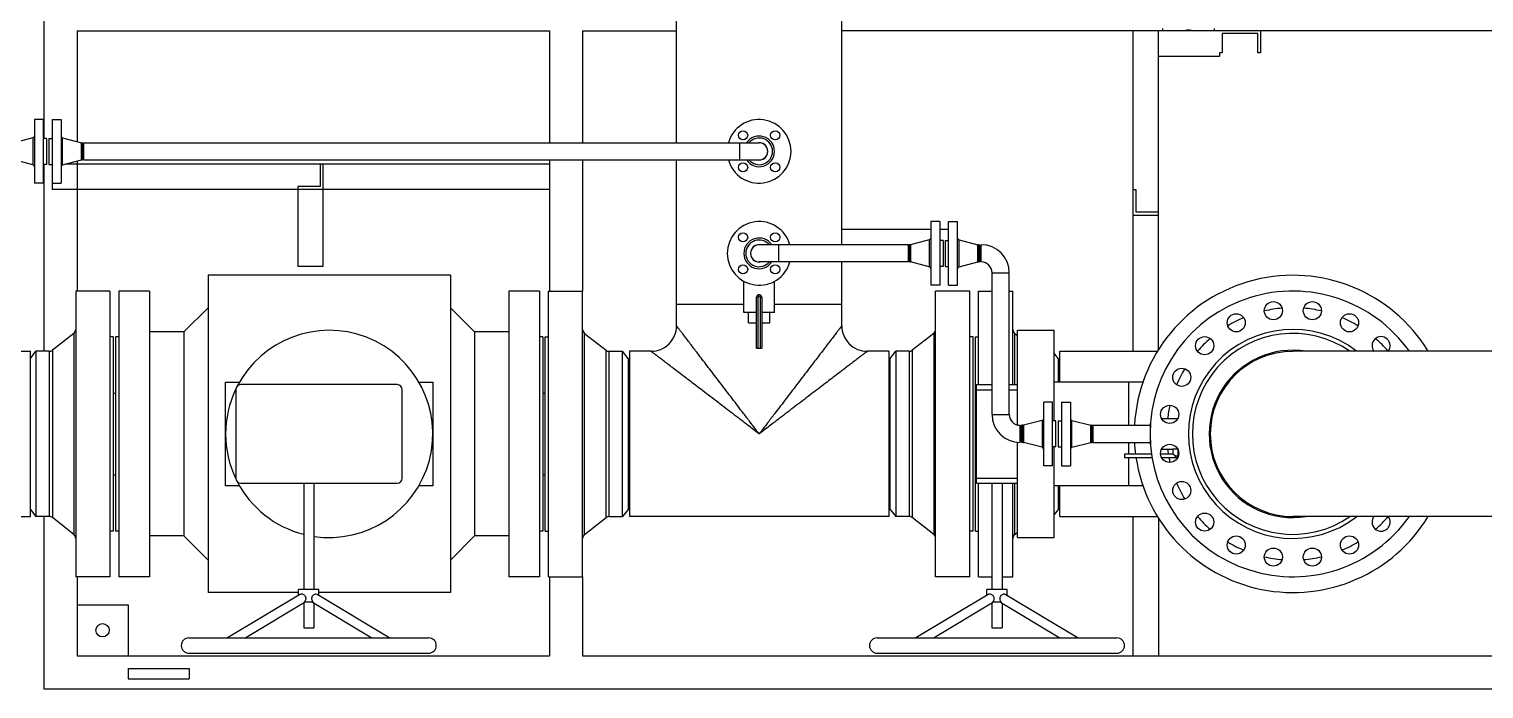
# Model space of a CAD drawing. Header units: millimetres. Extents: x 18255 to 228708, y -2217 to 146640.
# Drawn here: x 78771 to 81623, y 90208 to 91502 of the extents above; entities that cross this region are included whole.
import ezdxf

# ---------------------------------------------------------------- set-up
doc = ezdxf.new("R2010")
doc.units = ezdxf.units.MM
doc.layers.add('设备', color=8, linetype='Continuous')

msp = doc.modelspace()

# ---------------------------------------------------------------- linework, layer by layer
at = {"layer": '设备'}
for p, q in [((78799.9, 91622), (78799.9, 91287.8)), ((80040.2, 91279.2), (80040.2, 91555.3)), ((80364.1, 91079.2), (80364.1, 91555.3)), ((78864.9, 91498.3), (78864.9, 91281.4)), ((78864.9, 91498.3), (79791.1, 91498.3)), ((79791.1, 91498.3), (79791.1, 91279.2)), ((79856.1, 91498.3), (79856.1, 91279.2)), ((79856.1, 91498.3), (80040.2, 91498.3)), ((81784.9, 91498.3), (80364.1, 91498.3)), ((80934.9, 91498.3), (80934.9, 90870.3)), ((80984.9, 90873), (80984.9, 91498.3)), ((80992.9, 91503.3), (80992.9, 91498.3)), ((81026.9, 91498.3), (81043.9, 91500.7)), ((81041.1, 91500.3), (81046.7, 91500.3)), ((81043.9, 91500.7), (81060.9, 91498.3)), ((81044.9, 91498.3), (81044.9, 91500.3)), ((81094.9, 91498.3), (81094.9, 91503.3)), ((81184.9, 91498.3), (81184.9, 91455.3)), ((81109.9, 91493.3), (81109.9, 91455.3)), ((81179.9, 91493.3), (81109.9, 91493.3)), ((81179.9, 91455.3), (81179.9, 91493.3)), ((81104.9, 91448.3), (80984.9, 91448.3)), ((81104.9, 91455.3), (81104.9, 91448.3)), ((81109.9, 91455.3), (81104.9, 91455.3)), ((81184.9, 91455.3), (81179.9, 91455.3)), ((78781.2, 91324.8), (78781.2, 91199.8)), ((78798.7, 91324.8), (78781.2, 91324.8)), ((78798.7, 91324.8), (78798.7, 91199.8)), ((78816, 91324.8), (78816, 91199.8)), ((78816, 91324.8), (78833.5, 91324.8)), ((78833.5, 91324.8), (78833.5, 91199.8)), ((78778.2, 91288.6), (78741.4, 91279.3)), ((78778.2, 91288.6), (78778.2, 91236.1)), ((78805.1, 91287.8), (78798.7, 91287.8)), ((78805.1, 91287.8), (78805.1, 91236.8)), ((78809.6, 91287.8), (78809.6, 91236.8)), ((78809.6, 91287.8), (78816, 91287.8)), ((78836.5, 91236.1), (78836.5, 91288.6)), ((78836.5, 91288.6), (78873.3, 91279.3)), ((78873.3, 91245.4), (78873.3, 91279.3)), ((78874.3, 91279.2), (78873.3, 91279.3)), ((78874.3, 91245.5), (78874.3, 91279.2)), ((78874.3, 91279.2), (78876.5, 91279.2)), ((78878, 91277.2), (78876.5, 91279.2)), ((78876.5, 91245.5), (78876.5, 91279.2)), ((78878, 91245.5), (78878, 91279.2)), ((78878, 91279.2), (80202.1, 91279.2)), ((80164.1, 91245.5), (80164.1, 91279.2)), ((78778.2, 91236.1), (78741.4, 91245.4)), ((78836.5, 91236.1), (78873.3, 91245.4)), ((78864.9, 91243.2), (78864.9, 90988.3)), ((78874.3, 91245.5), (78873.3, 91245.4)), ((78874.3, 91245.5), (78876.5, 91245.5)), ((78878, 91247.5), (78876.5, 91245.5)), ((78878, 91245.5), (80202.1, 91245.5)), ((79791.1, 91245.5), (79791.1, 91136.8)), ((79856.1, 91245.5), (79856.1, 91136.8)), ((80040.2, 90962.3), (80040.2, 91245.5)), ((78805.1, 91236.8), (78798.7, 91236.8)), ((78799.9, 91236.8), (78799.9, 90870.3)), ((78809.6, 91236.8), (78816, 91236.8)), ((79791.1, 91237.3), (78841.4, 91237.3)), ((79341.4, 91237.3), (79341.4, 91193.3)), ((79347.4, 91037.3), (79347.4, 91237.3)), ((78798.7, 91199.8), (78781.2, 91199.8)), ((78816, 91199.8), (78833.5, 91199.8)), ((78816.1, 91199.8), (78816.1, 91187.3)), ((79791.1, 91187.3), (78816.1, 91187.3)), ((79297.4, 91193.3), (79297.4, 91037.3)), ((79341.4, 91193.3), (79297.4, 91193.3)), ((80940.9, 91186.8), (80934.9, 91186.8)), ((80940.9, 91142.8), (80940.9, 91186.8)), ((80940.9, 91142.8), (80940.9, 91186.8)), ((79791.1, 91136.8), (79791.1, 90988.3)), ((79856.1, 91136.8), (79856.1, 90988.3)), ((80538.7, 91124.8), (80538.7, 90999.8)), ((80556.2, 91124.8), (80538.7, 91124.8)), ((80556.2, 91124.8), (80556.2, 90999.8)), ((80573.5, 90999.8), (80573.5, 91124.8)), ((80573.5, 91124.8), (80591, 91124.8)), ((80591, 90999.8), (80591, 91124.8)), ((80984.9, 91136.8), (80934.9, 91136.8)), ((80984.9, 91142.8), (80940.9, 91142.8)), ((80984.9, 91142.8), (80940.9, 91142.8)), ((80364.1, 91109.8), (80538.7, 91109.8)), ((80556.2, 91109.8), (80573.5, 91109.8)), ((80494.2, 91079.2), (80202.1, 91079.2)), ((80240.1, 91079.2), (80240.1, 91045.5)), ((80494.2, 91079.2), (80494.2, 91045.5)), ((80494.2, 91077.2), (80495.7, 91079.2)), ((80495.7, 91079.2), (80495.7, 91045.5)), ((80497.9, 91079.2), (80495.7, 91079.2)), ((80497.9, 91079.2), (80498.9, 91079.3)), ((80497.9, 91079.2), (80497.9, 91045.5)), ((80535.7, 91088.6), (80498.9, 91079.3)), ((80498.9, 91079.3), (80498.9, 91045.4)), ((80535.7, 91088.6), (80535.7, 91036.1)), ((80562.6, 91087.8), (80556.2, 91087.8)), ((80562.6, 91087.8), (80562.6, 91036.8)), ((80567.1, 91036.8), (80567.1, 91087.8)), ((80567.1, 91087.8), (80573.5, 91087.8)), ((80594, 91036.1), (80594, 91088.6)), ((80594, 91088.6), (80630.8, 91079.3)), ((80630.8, 91045.4), (80630.8, 91079.3)), ((80631.8, 91079.2), (80630.8, 91079.3)), ((80631.8, 91045.5), (80631.8, 91079.2)), ((80631.8, 91079.2), (80634, 91079.2)), ((80635.5, 91077.2), (80634, 91079.2)), ((80634, 91045.5), (80634, 91079.2)), ((80635.5, 91077.2), (80635.5, 91047.5)), ((80637.5, 91045.5), (80637.5, 91079.2)), ((80494.2, 91045.5), (80202.1, 91045.5)), ((80364.1, 90962.3), (80364.1, 91045.5)), ((80494.2, 91047.5), (80495.7, 91045.5)), ((80497.9, 91045.5), (80495.7, 91045.5)), ((80497.9, 91045.5), (80498.9, 91045.4)), ((80535.7, 91036.1), (80498.9, 91045.4)), ((80594, 91036.1), (80630.8, 91045.4)), ((80631.8, 91045.5), (80630.8, 91045.4)), ((80631.8, 91045.5), (80634, 91045.5)), ((80635.5, 91047.5), (80634, 91045.5)), ((79121.6, 91019.3), (79121.6, 90397.3)), ((79596.8, 91019.3), (79121.6, 91019.3)), ((79297.4, 91037.3), (79347.4, 91037.3)), ((79596.8, 91019.3), (79596.8, 90397.3)), ((80562.6, 91036.8), (80556.2, 91036.8)), ((80567.1, 91036.8), (80573.5, 91036.8)), ((80658.7, 90746.3), (80658.7, 91024.3)), ((80658.7, 91024.3), (80692.4, 91024.3)), ((80692.4, 90746.3), (80692.4, 91024.3)), ((78862.3, 90988.3), (78862.3, 90428.3)), ((78929.3, 90988.3), (78862.3, 90988.3)), ((78929.3, 90988.3), (78929.3, 90428.3)), ((78946.6, 90988.3), (78946.6, 90428.3)), ((79007.2, 90988.3), (78946.6, 90988.3)), ((79007.2, 90988.3), (79007.2, 90428.3)), ((79711.2, 90988.3), (79711.2, 90428.3)), ((79771.8, 90988.3), (79711.2, 90988.3)), ((79771.8, 90988.3), (79771.8, 90428.3)), ((79789.1, 90428.3), (79789.1, 90988.3)), ((79789.1, 90988.3), (79856.1, 90988.3)), ((79856.1, 90428.3), (79856.1, 90988.3)), ((80172.1, 90946.3), (80172.1, 91006.3)), ((80172.1, 91006.3), (80174.5, 91006.3)), ((80229.7, 91006.3), (80232.1, 91006.3)), ((80232.1, 90946.3), (80232.1, 91006.3)), ((80556.2, 90999.8), (80538.7, 90999.8)), ((80548.1, 90428.3), (80548.1, 90988.3)), ((80615.1, 90988.3), (80548.1, 90988.3)), ((80573.5, 90999.8), (80591, 90999.8)), ((80615.1, 90428.3), (80615.1, 90988.3)), ((80632.4, 90804.9), (80632.4, 90988.3)), ((80632.4, 90988.3), (80658.7, 90988.3)), ((80692.4, 90988.3), (80699.4, 90988.3)), ((80699.4, 90804.9), (80699.4, 90988.3)), ((79121.6, 90955.7), (79074.2, 90908.3)), ((79644.2, 90908.3), (79596.8, 90955.7)), ((80040.2, 90920.3), (80040.2, 90962.3)), ((80172.1, 90962.3), (80040.2, 90962.3)), ((80172.1, 90962.3), (80040.2, 90962.3)), ((80197.1, 90876.3), (80197.1, 90976.3)), ((80200.1, 90976.3), (80197.1, 90976.3)), ((80200.1, 90876.3), (80200.1, 90976.3)), ((80204.1, 90976.3), (80204.1, 90876.3)), ((80207.1, 90976.3), (80204.1, 90976.3)), ((80207.1, 90976.3), (80207.1, 90876.3)), ((80364.1, 90962.3), (80232.1, 90962.3)), ((80364.1, 90962.3), (80232.1, 90962.3)), ((80364.1, 90920.3), (80364.1, 90962.3)), ((80197.1, 90946.3), (80172.1, 90946.3)), ((80181.1, 90926.3), (80181.1, 90946.3)), ((80181.1, 90926.3), (80197.1, 90926.3)), ((80232.1, 90946.3), (80207.1, 90946.3)), ((80207.1, 90926.3), (80223.1, 90926.3)), ((80223.1, 90926.3), (80223.1, 90946.3)), ((78858.5, 90905.3), (78816.5, 90872.4)), ((78858.5, 90905.3), (78858.5, 90511.3)), ((78935.7, 90898.8), (78929.3, 90898.8)), ((78935.7, 90898.8), (78935.7, 90517.8)), ((78940.2, 90898.8), (78940.2, 90517.8)), ((78946.6, 90898.8), (78940.2, 90898.8)), ((79074.2, 90908.3), (79007.2, 90908.3)), ((79074.2, 90908.3), (79074.2, 90508.3)), ((79644.2, 90908.3), (79644.2, 90508.3)), ((79711.2, 90908.3), (79644.2, 90908.3)), ((79778.2, 90898.8), (79771.8, 90898.8)), ((79778.2, 90898.8), (79778.2, 90517.8)), ((79782.7, 90517.8), (79782.7, 90898.8)), ((79782.7, 90898.8), (79789.1, 90898.8)), ((79859.9, 90905.3), (79901.9, 90872.4)), ((79859.9, 90511.3), (79859.9, 90905.3)), ((80544.3, 90905.3), (80502.3, 90872.4)), ((80544.3, 90905.3), (80544.3, 90511.3)), ((80621.5, 90898.8), (80615.1, 90898.8)), ((80621.5, 90517.8), (80621.5, 90898.8)), ((80626, 90517.8), (80626, 90898.8)), ((80626, 90898.8), (80632.4, 90898.8)), ((80703.2, 90905.3), (80708.4, 90901.3)), ((80703.2, 90804.9), (80703.2, 90905.3)), ((80708.4, 90725.9), (80708.4, 90911.4)), ((80708.4, 90911.4), (80780.4, 90911.4)), ((80780.4, 90733.8), (80780.4, 90911.4)), ((78717.4, 90870.3), (78773.3, 90870.3)), ((78773.3, 90546.4), (78773.3, 90870.3)), ((78773.3, 90856.3), (78784.1, 90870.3)), ((78784.1, 90870.3), (78784.1, 90546.4)), ((78810.4, 90870.3), (78784.1, 90870.3)), ((78810.4, 90870.3), (78810.4, 90546.4)), ((78816.5, 90872.4), (78816.5, 90544.3)), ((79901.9, 90544.3), (79901.9, 90872.4)), ((79908.1, 90546.4), (79908.1, 90870.3)), ((79908.1, 90870.3), (79934.4, 90870.3)), ((79945.1, 90856.3), (79934.4, 90870.3)), ((79934.4, 90546.4), (79934.4, 90870.3)), ((79948.1, 90870.3), (79948.1, 90546.4)), ((79990.2, 90870.3), (79948.1, 90870.3)), ((80197.1, 90876.3), (80207.1, 90876.3)), ((80456.1, 90870.3), (80414.1, 90870.3)), ((80456.1, 90870.3), (80456.1, 90546.4)), ((80459.1, 90856.3), (80469.9, 90870.3)), ((80469.9, 90870.3), (80469.9, 90546.4)), ((80496.2, 90870.3), (80469.9, 90870.3)), ((80496.2, 90870.3), (80496.2, 90546.4)), ((80502.3, 90872.4), (80502.3, 90544.3)), ((80791.4, 90809.9), (80791.4, 90870.3)), ((80791.4, 90870.3), (80983.4, 90870.3)), ((82533.6, 90870.3), (81248.4, 90870.3)), ((79945.1, 90856.3), (79945.1, 90560.4)), ((80459.1, 90560.4), (80459.1, 90856.3)), ((80788.4, 90856.3), (80780.4, 90866.7)), ((80788.4, 90856.3), (80788.4, 90809.9)), ((78935.7, 90788.3), (78940.2, 90788.3)), ((79156.1, 90606.8), (79156.1, 90809.9)), ((79156.1, 90809.9), (79184, 90809.9)), ((79176.1, 90794.9), (79176.1, 90621.8)), ((79492.3, 90804.9), (79186.1, 90804.9)), ((79502.3, 90621.8), (79502.3, 90794.9)), ((79534.7, 90809.9), (79562.3, 90809.9)), ((79562.3, 90809.9), (79562.3, 90606.8)), ((79778.2, 90788.3), (79782.7, 90788.3)), ((80628.4, 90611.8), (80628.4, 90804.9)), ((80628.4, 90804.9), (80658.7, 90804.9)), ((80628.4, 90794.9), (80658.7, 90794.9)), ((80692.4, 90804.9), (80708.4, 90804.9)), ((80692.4, 90794.9), (80708.4, 90794.9)), ((80926.4, 90809.9), (80780.4, 90809.9)), ((80926.4, 90809.9), (80926.4, 90725.3)), ((80954.5, 90809.9), (80926.4, 90809.9)), ((80760, 90645.8), (80760, 90770.8)), ((80777.5, 90770.8), (80760, 90770.8)), ((80777.5, 90645.8), (80777.5, 90770.8)), ((80794.8, 90770.8), (80794.8, 90645.8)), ((80794.8, 90770.8), (80812.3, 90770.8)), ((80812.3, 90770.8), (80812.3, 90645.8)), ((80658.7, 90746.3), (80692.4, 90746.3)), ((80713.5, 90691.5), (80713.5, 90725.2)), ((80715.5, 90723.2), (80717, 90725.2)), ((80717, 90725.2), (80717, 90691.5)), ((80719.2, 90725.2), (80717, 90725.2)), ((80719.2, 90725.2), (80720.2, 90725.3)), ((80719.2, 90725.2), (80719.2, 90691.5)), ((80757, 90734.6), (80720.2, 90725.3)), ((80720.2, 90725.3), (80720.2, 90691.4)), ((80757, 90734.6), (80757, 90682.1)), ((80783.9, 90733.8), (80777.5, 90733.8)), ((80783.9, 90682.8), (80783.9, 90733.8)), ((80788.4, 90733.8), (80788.4, 90682.8)), ((80788.4, 90733.8), (80794.8, 90733.8)), ((80815.3, 90682.1), (80815.3, 90734.6)), ((80815.3, 90734.6), (80852.1, 90725.3)), ((80852.1, 90691.4), (80852.1, 90725.3)), ((80853.1, 90725.2), (80852.1, 90725.3)), ((80853.1, 90691.5), (80853.1, 90725.2)), ((80853.1, 90725.2), (80855.3, 90725.2)), ((80856.8, 90723.2), (80855.3, 90725.2)), ((80855.3, 90691.5), (80855.3, 90725.2)), ((80856.8, 90691.3), (80856.8, 90725.3)), ((80856.8, 90725.3), (80968.4, 90725.3)), ((80968.4, 90729.3), (80968.4, 90687.3)), ((80968.4, 90729.3), (80969.5, 90729.3)), ((80991.3, 90738.3), (81022.5, 90738.3)), ((80715.5, 90693.5), (80715.5, 90723.2)), ((80708.4, 90505.2), (80708.4, 90691.8)), ((80715.5, 90693.5), (80717, 90691.5)), ((80719.2, 90691.5), (80717, 90691.5)), ((80719.2, 90691.5), (80720.2, 90691.4)), ((80757, 90682.1), (80720.2, 90691.4)), ((80783.9, 90682.8), (80777.5, 90682.8)), ((80780.4, 90505.2), (80780.4, 90682.8)), ((80788.4, 90682.8), (80794.8, 90682.8)), ((80815.3, 90682.1), (80852.1, 90691.4)), ((80853.1, 90691.5), (80852.1, 90691.4)), ((80853.1, 90691.5), (80855.3, 90691.5)), ((80856.8, 90693.5), (80855.3, 90691.5)), ((80856.8, 90691.3), (80968.4, 90691.3)), ((80918.4, 90668.3), (80918.4, 90662.3)), ((80971.3, 90668.3), (80918.4, 90668.3)), ((80926.4, 90691.3), (80926.4, 90668.3)), ((80968.4, 90687.3), (80969.5, 90687.3)), ((81013.8, 90668.3), (80989.4, 90668.3)), ((80991.3, 90678.3), (81013.4, 90678.3)), ((81013.4, 90678.3), (81013.4, 90668.3)), ((81023.4, 90665), (81023.4, 90676.3)), ((80777.5, 90645.8), (80760, 90645.8)), ((80794.8, 90645.8), (80812.3, 90645.8)), ((80918.4, 90662.3), (80972.4, 90662.3)), ((80926.4, 90662.3), (80926.4, 90606.8)), ((80991.1, 90662.3), (81020.4, 90662.3)), ((81018.4, 90662.3), (81018.4, 90665.3)), ((81018.4, 90665.3), (81023.4, 90665.3)), ((78935.7, 90628.3), (78940.2, 90628.3)), ((79186.1, 90611.8), (79492.3, 90611.8)), ((79309.2, 90611.8), (79309.2, 90403.3)), ((79329.2, 90611.8), (79329.2, 90403.3)), ((79778.2, 90628.3), (79782.7, 90628.3)), ((80628.4, 90621.8), (80708.4, 90621.8)), ((80628.4, 90611.8), (80708.4, 90611.8)), ((80628.4, 90611.8), (80708.4, 90611.8)), ((80632.4, 90428.3), (80632.4, 90611.8)), ((80658.4, 90611.8), (80658.4, 90403.3)), ((80678.4, 90611.8), (80678.4, 90403.3)), ((80699.4, 90428.3), (80699.4, 90611.8)), ((80703.2, 90511.3), (80703.2, 90611.8)), ((79184, 90606.8), (79156.1, 90606.8)), ((79562.3, 90606.8), (79534.7, 90606.8)), ((80926.4, 90606.8), (80780.4, 90606.8)), ((80788.4, 90606.8), (80788.4, 90560.4)), ((80791.4, 90546.4), (80791.4, 90606.8)), ((80954.5, 90606.8), (80926.4, 90606.8)), ((78773.3, 90560.4), (78784.1, 90546.4)), ((79945.1, 90560.4), (79934.4, 90546.4)), ((80459.1, 90560.4), (80469.9, 90546.4)), ((80788.4, 90560.4), (80780.4, 90550)), ((78611.7, 90546.4), (78773.3, 90546.4)), ((78810.4, 90546.4), (78784.1, 90546.4)), ((78799.9, 90546.4), (78799.9, 90208.3)), ((78858.5, 90511.3), (78816.5, 90544.3)), ((79859.9, 90511.3), (79901.9, 90544.3)), ((79908.1, 90546.4), (79934.4, 90546.4)), ((80456.1, 90546.4), (79948.1, 90546.4)), ((80496.2, 90546.4), (80469.9, 90546.4)), ((80544.3, 90511.3), (80502.3, 90544.3)), ((80791.4, 90546.4), (80983.4, 90546.4)), ((80934.9, 90546.4), (80934.9, 90273.3)), ((80984.9, 90543.6), (80984.9, 90273.3)), ((82533.6, 90546.4), (81248.4, 90546.4)), ((78935.7, 90517.8), (78929.3, 90517.8)), ((78946.6, 90517.8), (78940.2, 90517.8)), ((79074.2, 90508.3), (79007.2, 90508.3)), ((79121.6, 90461), (79074.2, 90508.3)), ((79644.2, 90508.3), (79596.8, 90461)), ((79711.2, 90508.3), (79644.2, 90508.3)), ((79778.2, 90517.8), (79771.8, 90517.8)), ((79782.7, 90517.8), (79789.1, 90517.8)), ((80621.5, 90517.8), (80615.1, 90517.8)), ((80626, 90517.8), (80632.4, 90517.8)), ((80703.2, 90511.3), (80708.4, 90515.4)), ((80708.4, 90505.2), (80780.4, 90505.2)), ((78929.3, 90428.3), (78862.3, 90428.3)), ((78864.9, 90428.3), (78864.9, 90273.3)), ((79007.2, 90428.3), (78946.6, 90428.3)), ((79771.8, 90428.3), (79711.2, 90428.3)), ((79789.1, 90428.3), (79856.1, 90428.3)), ((79791.1, 90428.3), (79791.1, 90273.3)), ((79856.1, 90428.3), (79856.1, 90273.3)), ((80615.1, 90428.3), (80548.1, 90428.3)), ((80632.4, 90428.3), (80658.4, 90428.3)), ((80678.4, 90428.3), (80699.4, 90428.3)), ((79299.2, 90397.3), (79121.6, 90397.3)), ((79302.9, 90394.3), (79160.1, 90308.3)), ((79299.2, 90392), (79299.2, 90403.3)), ((79339.2, 90403.3), (79299.2, 90403.3)), ((79302.9, 90394.3), (79305.1, 90394.8)), ((79333.3, 90394.8), (79335.5, 90394.3)), ((79335.5, 90394.3), (79478.3, 90308.3)), ((79339.2, 90392), (79339.2, 90403.3)), ((79596.8, 90397.3), (79339.2, 90397.3)), ((80652.1, 90394.3), (80509.3, 90308.3)), ((80648.4, 90392), (80648.4, 90403.3)), ((80688.4, 90403.3), (80648.4, 90403.3)), ((80652.1, 90394.3), (80654.3, 90394.8)), ((80682.5, 90394.8), (80684.7, 90394.3)), ((80684.7, 90394.3), (80827.5, 90308.3)), ((80688.4, 90392), (80688.4, 90403.3)), ((78864.9, 90373.3), (78964.9, 90373.3)), ((78964.9, 90373.3), (78964.9, 90273.3)), ((79312.1, 90378.3), (79195.8, 90308.3)), ((79309.2, 90376.6), (79309.2, 90328.3)), ((79327.9, 90378.3), (79310.5, 90378.3)), ((79326.3, 90378.3), (79442.6, 90308.3)), ((79329.2, 90376.6), (79329.2, 90328.3)), ((80661.3, 90378.3), (80545, 90308.3)), ((80658.4, 90376.6), (80658.4, 90328.3)), ((80677.1, 90378.3), (80659.7, 90378.3)), ((80675.5, 90378.3), (80791.8, 90308.3)), ((80678.4, 90376.6), (80678.4, 90328.3)), ((79309.2, 90328.3), (79329.2, 90328.3)), ((80658.4, 90328.3), (80678.4, 90328.3)), ((79084.2, 90308.3), (79554.2, 90308.3)), ((80433.4, 90308.3), (80903.4, 90308.3)), ((78864.9, 90273.3), (79791.1, 90273.3)), ((79084.2, 90278.3), (79554.2, 90278.3)), ((79856.1, 90273.3), (81784.9, 90273.3)), ((80433.4, 90278.3), (80903.4, 90278.3)), ((78964.9, 90248.3), (78964.9, 90228.3)), ((78964.9, 90248.3), (79084.9, 90248.3)), ((79084.9, 90248.3), (79084.9, 90228.3)), ((78964.9, 90228.3), (79084.9, 90228.3)), ((78799.9, 90208.3), (82533.6, 90208.3))]:
    msp.add_line(p, q, dxfattribs=at)
for centre, radius in [((80170.6, 91293.8), 9), ((80233.6, 91293.8), 9), ((80170.6, 91230.9), 9), ((80233.6, 91230.9), 9), ((80170.6, 91093.8), 9), ((80233.6, 91093.8), 9), ((80170.6, 91030.9), 9), ((80233.6, 91030.9), 9), ((81210.2, 90949.8), 17.8), ((81286.7, 90949.8), 17.8), ((81137.4, 90926.2), 17.8), ((81359.4, 90926.2), 17.8), ((81075.5, 90881.2), 17.8), ((81030.6, 90819.3), 17.8), ((81006.9, 90746.6), 17.8), ((81006.9, 90670.1), 17.8), ((81030.6, 90597.3), 17.8), ((81075.5, 90535.4), 17.8), ((81137.4, 90490.5), 17.8), ((81359.4, 90490.5), 17.8), ((81210.2, 90466.8), 17.8), ((81286.7, 90466.8), 17.8), ((78914.9, 90323.3), 13)]:
    msp.add_circle(centre, radius, dxfattribs=at)
for centre, radius, start, end in [((80202.1, 91262.3), 62.5, 195.6423, 164.3577), ((78777.2, 91292.5), 4, 284.1366, 0), ((78837.5, 91292.5), 4, 180, 255.8634), ((80202.1, 91262.3), 30.1, 214.1152, 145.8812), ((80202.1, 91262.3), 26.2, 219.9938, 140.0141), ((80202.1, 91262.3), 17, 265.5364, 94.4668), ((80202.1, 91262.3), 16.9, 270, 90), ((78777.2, 91232.2), 4, 0, 75.8634), ((78837.5, 91232.2), 4, 104.1366, 180), ((80202.1, 91062.3), 62.5, 15.6423, 344.3577), ((80202.1, 91062.3), 30.1, 34.1152, 325.8812), ((80202.1, 91062.3), 26.2, 39.9938, 320.0141), ((80202.1, 91062.3), 17, 85.5364, 274.4668), ((80202.1, 91062.3), 16.9, 90, 270), ((80534.7, 91092.5), 4, 284.1366, 0), ((80595, 91092.5), 4, 180, 255.8634), ((80637.5, 91024.3), 54.9, 0, 90), ((80637.5, 91024.3), 21.1, 0, 90), ((80534.7, 91032.2), 4, 0, 75.8634), ((80595, 91032.2), 4, 104.1366, 180), ((81248.4, 90708.3), 311, 31.4295, 176.8589), ((80202.1, 90976.3), 5, 0, 180), ((80202.1, 90976.3), 5.03, 102.8901, 107.1416), ((81248.4, 90708.3), 280, 35.3413, 324.6587), ((80202.1, 90976.3), 5.02, 167.1714, 179.9684), ((80202, 90976.3), 4.94, 165.5614, 167.1642), ((80202.1, 90976.3), 5.02, 154.301, 165.5351), ((80202.1, 90976.4), 4.96, 149.7819, 154.3088), ((80202.1, 90976.3), 5.02, 141.4364, 149.7748), ((80202.1, 90976.3), 4.98, 136.0225, 141.4422), ((80202.1, 90976.3), 5.01, 128.5722, 136.0196), ((80202.1, 90976.3), 4.99, 122.9156, 128.5745), ((80202.1, 90976.3), 5, 115.7092, 122.9132), ((80202.1, 90976.3), 2, 0, 180), ((81248.4, 90708.3), 247.4, 94.9219, 103.0531), ((81248.4, 90708.3), 247.4, 76.9469, 85.0781), ((81248.4, 90708.3), 247.4, 112.8961, 121.074), ((81248.4, 90708.3), 247.4, 58.926, 67.1039), ((78852.3, 90913.2), 10, 308.1155, 0), ((79359.2, 90708.3), 203.1, 261.4795, 152.595), ((79866.1, 90913.2), 10, 180, 231.8845), ((79990.2, 90920.3), 50, 269.9999, 0.0001), ((80414.1, 90920.3), 50, 179.9999, 270.0001), ((80538.1, 90913.2), 10, 308.1155, 360), ((80709.4, 90913.2), 10, 180, 231.8845), ((81248.4, 90708.3), 204.9, 52.4452, 307.547), ((81248.4, 90708.3), 197, 55.4359, 304.5812), ((81421.3, 90881.2), 17.8, 321.5786, 218.4214), ((78810.4, 90880.3), 10, 270, 308.1155), ((79908.1, 90880.3), 10, 231.8845, 270), ((80496.2, 90880.3), 10, 270, 308.1155), ((81248.4, 90708.3), 247.4, 130.8944, 139.0707), ((81248.4, 90708.3), 164.1, 80.9588, 278.9575), ((81248.4, 90708.3), 161.9, 90, 270), ((81248.4, 90708.3), 247.4, 40.9293, 49.1056), ((81248.4, 90708.3), 247.4, 148.9084, 157.0708), ((79359.2, 90708.3), 203.1, 154.2749, 205.7251), ((79186.1, 90794.9), 10, 90, 180), ((79492.3, 90794.9), 10, 0, 90), ((81248.4, 90708.3), 247.4, 166.9189, 173.0194), ((80713.5, 90746.3), 54.9, 180, 270), ((80713.5, 90746.3), 21.1, 180, 270), ((80756, 90738.5), 4, 284.1366, 0), ((80816.3, 90738.5), 4, 180, 255.8634), ((80756, 90678.2), 4, 0, 75.8634), ((80816.3, 90678.2), 4, 104.1366, 180), ((81248.4, 90708.3), 311, 183.1411, 187.3963), ((81248.4, 90708.3), 247.4, 186.9806, 189.3093), ((81248.4, 90708.3), 311, 188.5092, 328.5705), ((81248.4, 90708.3), 247.4, 190.7375, 193.0811), ((80939.9, 90564.9), 127.5, 52.343, 52.7105), ((81020.4, 90665.3), 3, 270, 0), ((79186.1, 90621.8), 10, 180, 270), ((79359.2, 90708.3), 203.1, 207.405, 255.7354), ((79492.3, 90621.8), 10, 270, 0), ((81248.4, 90708.3), 247.4, 202.9292, 211.0916), ((78810.4, 90536.4), 10, 51.8845, 90), ((79908.1, 90536.4), 10, 90, 128.1155), ((80496.2, 90536.4), 10, 51.8845, 90), ((81248.4, 90708.3), 247.4, 220.9293, 229.1056), ((81421.3, 90535.4), 17.8, 141.5786, 38.4214), ((81248.4, 90708.3), 247.4, 310.8944, 319.0707), ((78852.3, 90503.5), 10, 0, 51.8845), ((79866.1, 90503.5), 10, 128.1155, 180), ((80538.1, 90503.5), 10, 0, 51.8845), ((80709.4, 90503.5), 10, 128.1155, 180), ((81248.4, 90708.3), 247.4, 238.926, 247.1039), ((81248.4, 90708.3), 247.4, 292.8961, 301.074), ((81248.4, 90708.3), 247.4, 256.9469, 265.0781), ((81248.4, 90708.3), 247.4, 274.9219, 283.0531), ((79299.7, 90386.4), 13.5, 323.0364, 326.3079), ((79338.7, 90386.4), 13.5, 213.6893, 216.9636), ((80648.9, 90386.4), 13.5, 323.0364, 326.3105), ((80687.9, 90386.4), 13.5, 213.684, 216.9636), ((79084.2, 90293.3), 15, 90, 270), ((79554.2, 90293.3), 15, 270, 90), ((80433.4, 90293.3), 15, 90, 270), ((80903.4, 90293.3), 15, 270, 90)]:
    msp.add_arc(centre, radius, start, end, dxfattribs=at)
for points, start_tangent, end_tangent in [([(80201, 90981.2), (80201.4, 90981.3), (80202.1, 90981.3)], (0.974848, 0.222872), (0.999977, 0.006844)), ([(80202.1, 90708.3), (80184.7, 90731.1), (80171.4, 90748.5), (80160.2, 90763.1), (80149.3, 90777.5), (80137.5, 90792.9), (80125.7, 90808.4), (80114.6, 90822.9), (80104.8, 90835.6), (80095.3, 90848.1), (80086, 90860.3), (80077.6, 90871.3), (80070.4, 90880.7), (80063.6, 90889.6), (80057.1, 90898.1), (80051.4, 90905.6), (80047.1, 90911.2), (80043.5, 90915.9), (80041, 90919.1), (80040.2, 90920.3)], (-0.607092, 0.794632), (-0.607143, 0.794593)), ([(80364.1, 90920.3), (80363.2, 90919.1), (80360.7, 90915.9), (80357.1, 90911.1), (80352.7, 90905.4), (80346.9, 90897.8), (80340.2, 90889.1), (80333.4, 90880.1), (80326.1, 90870.7), (80317.8, 90859.7), (80308.6, 90847.7), (80299.1, 90835.3), (80289.4, 90822.6), (80278.5, 90808.3), (80266.9, 90793.1), (80255.3, 90777.9), (80244.1, 90763.3), (80232.6, 90748.3), (80219.2, 90730.7), (80202.1, 90708.3)], (-0.607146, -0.79459), (-0.607095, -0.79463)), ([(80202.1, 90708.3), (80179.4, 90725.7), (80162, 90739), (80147.3, 90750.2), (80132.9, 90761.2), (80117.6, 90772.9), (80102.1, 90784.8), (80087.5, 90795.9), (80074.8, 90805.6), (80062.4, 90815.1), (80050.2, 90824.4), (80039.1, 90832.9), (80029.7, 90840.1), (80020.8, 90846.8), (80012.3, 90853.4), (80004.9, 90859), (79999.2, 90863.4), (79994.6, 90866.9), (79991.3, 90869.4), (79990.2, 90870.3)], (-0.794632, 0.607092), (-0.794578, 0.607162)), ([(80414.1, 90870.3), (80412.9, 90869.4), (80409.6, 90866.9), (80404.9, 90863.3), (80399.1, 90858.9), (80391.6, 90853.1), (80382.9, 90846.5), (80373.9, 90839.6), (80364.4, 90832.4), (80353.5, 90824), (80341.4, 90814.8), (80329.1, 90805.3), (80316.3, 90795.6), (80302.1, 90784.7), (80286.9, 90773.1), (80271.7, 90761.5), (80257.1, 90750.3), (80242.1, 90738.9), (80224.5, 90725.4), (80202.1, 90708.3)], (-0.794584, -0.607154), (-0.79463, -0.607095)), ([(81022.5, 90678.5), (81022.2, 90678.5), (81021.3, 90678.6), (81020.2, 90678.7), (81019, 90678.7), (81017.8, 90678.7), (81016.7, 90678.7), (81015.6, 90678.6), (81014.7, 90678.5), (81014, 90678.4), (81013.6, 90678.4), (81013.4, 90678.3)], (-0.990132, 0.140135), (-0.986394, -0.164399)), ([(81013.8, 90668.3), (81014.1, 90668.3), (81014.3, 90668.2), (81014.7, 90668)], (1, 0), (0.872543, -0.488537)), ([(81014.7, 90668), (81015, 90667.8), (81015.4, 90667.6), (81015.8, 90667.3)], (0.872543, -0.488537), (0.816133, -0.577863)), ([(81015.8, 90667.3), (81016.2, 90667), (81016.7, 90666.7), (81017.1, 90666.3)], (0.816133, -0.577863), (0.795828, -0.605523)), ([(81017.8, 90665.8), (81018, 90665.7), (81018.2, 90665.5), (81018.4, 90665.3)], (0.791951, -0.610584), (0.788179, -0.615446)), ([(79305.1, 90394.8), (79307.4, 90394.3), (79309.8, 90392.9), (79311.7, 90390.8), (79312.9, 90387.9), (79313.1, 90384.6), (79312.2, 90381.3), (79311, 90379)], (1, 0), (-0.554771, -0.832003)), ([(79327.4, 90379), (79326.2, 90381.3), (79325.3, 90384.6), (79325.5, 90387.9), (79326.7, 90390.7), (79328.6, 90392.9), (79330.9, 90394.3), (79333.3, 90394.8)], (-0.55473, 0.832031), (1, 0)), ([(80654.3, 90394.8), (80656.6, 90394.3), (80659, 90393), (80660.9, 90390.8), (80662.1, 90387.9), (80662.3, 90384.6), (80661.4, 90381.3), (80660.2, 90379)], (1, 0), (-0.554733, -0.832028)), ([(80676.6, 90379), (80675.4, 90381.3), (80674.5, 90384.6), (80674.7, 90387.9), (80675.9, 90390.7), (80677.8, 90392.9), (80680.2, 90394.3), (80682.5, 90394.8)], (-0.554655, 0.832081), (1, 0))]:
    msp.add_spline(points, degree=3, dxfattribs=dict(at, start_tangent=start_tangent, end_tangent=end_tangent))

doc.saveas('drawing.dxf')
